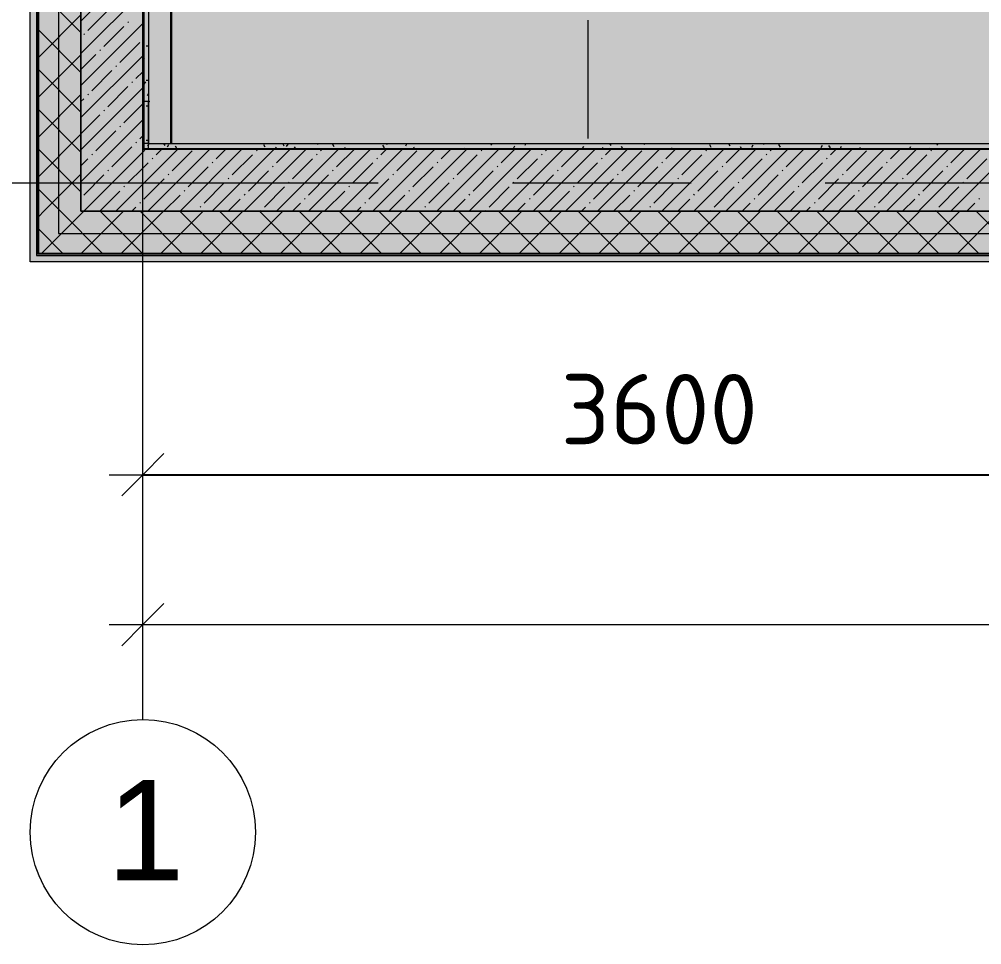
# Model space of a CAD drawing. Header units: millimetres. Extents: x -3817 to 677485, y -22715 to 103890.
# Drawn here: x -86 to 3333, y -795 to 2493 of the extents above; entities that cross this region are included whole.
import ezdxf

# ---------------------------------------------------------------- set-up
doc = ezdxf.new("R2010")
doc.units = ezdxf.units.MM
doc.layers.add('PDF _Геометрия', color=7, linetype='Continuous', true_color=0x1d1d1d)
doc.layers.add('PDF _Сплошная заливка', color=7, linetype='Continuous', true_color=0xffffff)
doc.layers.add('PDF _Текст', color=7, linetype='Continuous')
doc.styles.add('PDF ArialMT', font='arial.ttf')
doc.styles.add('PDF ISOCPEUR', font='isocpeur.ttf')

msp = doc.modelspace()

# ---------------------------------------------------------------- hatches: boundary and pattern name
at = {"layer": 'PDF _Сплошная заливка', "transparency": 33554559}
h = msp.add_hatch(color=256, dxfattribs=at)
h.paths.add_polyline_path([(-24.7, 1658.3), (-19.6, 1658.4), (-16.7, 1661.3), (-19.7, 1661.3)], flags=0)
h.paths.add_polyline_path([(-24.7, 1631.4), (133.3, 1631.4), (133.3, 1653.4), (-24.7, 1653.4), (-24.7, 5581.4), (-46.7, 5581.4), (-46.7, 1631.4)], flags=0)
h.paths.add_polyline_path([(-46.7, 7131.4), (-24.7, 7131.4), (-24.7, 7531.4), (-46.7, 7531.4), (-46.7, 7290.4)], flags=0)
h.paths.add_polyline_path([(-19.7, 17269.3), (-19.6, 17264.3), (-16.7, 17261.3), (-16.7, 17264.3)], flags=0)
h.paths.add_polyline_path([(-46.7, 9231.3), (-24.7, 9231.3), (-24.7, 17269.3), (133.3, 17269.3), (133.3, 17291.3), (-46.7, 17291.3), (-46.7, 10383.6)], flags=0)
h = msp.add_hatch(color=256, dxfattribs=at)
h.paths.add_polyline_path([(-24.7, 1658.3), (-19.7, 1661.3), (-19.7, 5581.4), (-24.7, 5581.4), (-24.7, 1661.3)], flags=0)
h.paths.add_polyline_path([(-24.7, 7131.4), (-19.7, 7131.4), (-19.7, 7531.4), (-24.7, 7531.4), (-24.7, 7290.4)], flags=0)
h.paths.add_polyline_path([(-19.7, 9231.3), (-19.7, 10431.3), (-24.7, 10431.3), (-24.7, 9231.3)], flags=0)
h.paths.add_polyline_path([(-24.7, 12731.3), (-19.7, 12731.3), (-19.7, 14131.3), (-24.7, 14131.3), (-24.7, 13033.5)], flags=0)
h.paths.add_polyline_path([(-19.7, 15031.3), (-19.7, 17269.3), (-24.7, 17269.3), (-24.7, 15031.3)], flags=0)
h = msp.add_hatch(color=256, dxfattribs=at)
h.paths.add_polyline_path([(-19.7, 1661.3), (-16.7, 1663.1), (-16.7, 5581.4), (-19.7, 5581.4), (-19.7, 1811.3)], flags=0)
h.paths.add_polyline_path([(-16.7, 7131.4), (-16.7, 7531.4), (-19.7, 7531.4), (-19.7, 7131.4)], flags=0)
h.paths.add_polyline_path([(-16.7, 9231.3), (-16.7, 10431.3), (-19.7, 10431.3), (-19.7, 9231.3)], flags=0)
h.paths.add_polyline_path([(-16.7, 12731.3), (-16.7, 14131.3), (-19.7, 14131.3), (-19.7, 12731.3)], flags=0)
h.paths.add_polyline_path([(-19.7, 15031.3), (-16.7, 15031.3), (-16.7, 17261.3), (-19.7, 17264.3), (-19.7, 15683.4)], flags=0)
h = msp.add_hatch(color=256, dxfattribs=at)
h.paths.add_polyline_path([(133.3, 1811.3), (133.3, 5581.4), (-16.7, 5581.4), (-16.7, 1811.3)], flags=0)
h.paths.add_polyline_path([(133.3, 7131.4), (133.3, 7531.4), (-16.7, 7531.4), (-16.7, 7131.4), (105.3, 7131.4)], flags=0)
h.paths.add_polyline_path([(-16.7, 9231.3), (133.3, 9231.3), (133.3, 10431.3), (-16.7, 10431.3), (-16.7, 9639.5)], flags=0)
h.paths.add_polyline_path([(-16.7, 12731.3), (133.3, 12731.3), (133.3, 14131.3), (-16.7, 14131.3), (-16.7, 13033.5)], flags=0)
h.paths.add_polyline_path([(89, 15031.3), (133.3, 15031.3), (132.7, 17261.3), (-16.7, 17261.3), (-16.7, 15031.3)], flags=0)
h = msp.add_hatch(color=256, dxfattribs=at)
h.paths.add_polyline_path([(353.3, 1811.3), (353.3, 5581.4), (133.3, 5581.4), (133.3, 1811.3)], flags=0)
h.paths.add_polyline_path([(133.3, 7131.4), (353.3, 7131.4), (353.3, 7531.4), (133.3, 7531.4), (133.3, 7290.4)], flags=0)
h.paths.add_polyline_path([(353.3, 9231.3), (353.3, 9811.3), (133.3, 9811.3), (133.3, 9231.3), (273.6, 9231.3)], flags=0)
h = msp.add_hatch(color=256, dxfattribs=at)
h.paths.add_polyline_path([(353.3, 2200.9), (373.3, 2200.9), (373.3, 5581.4), (353.3, 5581.4), (353.3, 2963.9)], flags=0)
h.paths.add_polyline_path([(373.3, 7131.4), (373.3, 7311.3), (353.3, 7311.3), (353.3, 7131.4)], flags=0)
h = msp.add_hatch(color=256, dxfattribs=at)
h.paths.add_polyline_path([(374.3, 2052.3), (3378.3, 2052.3), (3378.3, 2446.4), (3733.3, 2446.4), (3733.3, 3531.3), (3678.3, 3531.3), (3677.6, 3306.2), (3675.6, 3301.3), (3663.4, 3292), (3649.6, 3294), (3644.1, 3297.2), (3638.3, 3311.3), (3638.3, 3531.3), (2613.5, 3531.3), (2612.8, 3261), (1493.5, 3261.7), (1493.5, 3531.3), (374.3, 3531.3), (374.3, 2200.9)], flags=0)
h.paths.add_polyline_path([(3453.3, 2052.3), (3733.3, 2052.3), (3733.3, 2371.3), (3453.3, 2371.3), (3453.3, 2200.9)], flags=0)
h.paths.add_polyline_path([(1893.5, 3301), (2573.5, 3301), (2573.5, 3531.3), (2199.3, 3531.3), (2198.3, 3510.4), (1907.3, 3511.3), (1907.3, 3531.3), (1533.5, 3531.3), (1533.5, 3301), (1665.3, 3301)], flags=0)
for points in [[(353.3, 2031.3), (373.3, 2051.3), (373.3, 2200.9), (353.3, 2200.9), (353.3, 2051.3)], [(3753.3, 2031.3), (3732.6, 2051.3), (373.3, 2050.4), (353.3, 2031.3), (3740.9, 2031.3)], [(3973.3, 1811.3), (3973.3, 2031.3), (353.3, 2031.2), (353.3, 1811.3), (1230.3, 1811.3)], [(16753.3, 1631.4), (39003.3, 1631.4), (39003.3, 1653.4), (133.3, 1653.4), (133.3, 1631.4), (16175.8, 1631.4)]]:
    msp.add_hatch(color=256, dxfattribs=at).paths.add_polyline_path(points)
h = msp.add_hatch(color=256, dxfattribs=at)
h.paths.add_polyline_path([(30453.3, 1661.3), (30453.3, 1811.3), (29453, 1811.3), (29453, 1661.3)], flags=0)
h.paths.add_polyline_path([(36213.3, 1661.3), (37333.3, 1661.3), (37333.3, 1811.3), (36213.3, 1811.3), (36213.3, 1721.1)], flags=0)
h.paths.add_polyline_path([(38233.3, 1661.3), (39003.3, 1661.3), (39003.3, 1811.3), (38233.3, 1811.3), (38233.3, 1726.1)], flags=0)
h.paths.add_polyline_path([(25686.6, 1661.3), (26653.3, 1661.3), (26653.3, 1811.3), (25678.3, 1811.3), (25678.3, 1661.3)], flags=0)
h.paths.add_polyline_path([(28553, 1661.3), (28553, 1811.3), (27553.3, 1811.3), (27553.3, 1661.3), (28404, 1661.3)], flags=0)
h.paths.add_polyline_path([(1230.3, 1661.3), (3973.3, 1661.3), (3973.3, 1811.3), (-16.7, 1811.3), (-16.7, 1661.3), (353.3, 1661.3)], flags=0)
h.paths.add_polyline_path([(12253.3, 1661.3), (13003.3, 1663.4), (13003.3, 1811.3), (12253.3, 1811.3), (12253.3, 1661.5)], flags=0)
h.paths.add_polyline_path([(15103.3, 1661.3), (15853.3, 1661.3), (15853.3, 1811.3), (15103.3, 1811.3), (15103.3, 1668.6)], flags=0)
h.paths.add_polyline_path([(16753.3, 1661.3), (17503.3, 1661.3), (17503.3, 1811.3), (16753.3, 1811.3), (16753.3, 1672.7)], flags=0)
h.paths.add_polyline_path([(19603.3, 1661.3), (20953.3, 1661.3), (20953.3, 1811.3), (19603.3, 1811.3), (19603.3, 1679.8)], flags=0)
h.paths.add_polyline_path([(33838.7, 1661.3), (34113.3, 1661.3), (34113.3, 1811.3), (33253.3, 1811.3), (33253.3, 1661.3)], flags=0)
h.paths.add_polyline_path([(21853.3, 1661.3), (22878.3, 1661.3), (22878.3, 1811.3), (21853.3, 1811.3), (21853.3, 1685.4)], flags=0)
h.paths.add_polyline_path([(9403, 1661.3), (10153.3, 1661.3), (10153.3, 1811.3), (9403, 1811.3), (9403, 1793.3)], flags=0)
h.paths.add_polyline_path([(8503, 1661.3), (8503, 1811.3), (7073.3, 1811.3), (7073.3, 1661.3), (7903.3, 1661.3)], flags=0)
h = msp.add_hatch(color=256, dxfattribs=at)
h.paths.add_polyline_path([(33838.7, 1653.4), (34113.3, 1653.4), (34113.3, 1658.3), (33253.3, 1658.3), (33253.3, 1653.4)], flags=0)
h.paths.add_polyline_path([(36213.3, 1653.4), (37333.3, 1653.4), (37333.3, 1658.3), (36213.3, 1658.3)], flags=0)
h.paths.add_polyline_path([(38233.3, 1653.4), (39003.3, 1653.4), (39003.3, 1658.3), (38233.3, 1658.3)], flags=0)
h.paths.add_polyline_path([(29453, 1653.4), (30453.3, 1653.4), (30453.3, 1658.3), (29453, 1658.3)], flags=0)
h.paths.add_polyline_path([(28404, 1653.4), (28553, 1653.4), (28553, 1658.3), (27553.3, 1658.3), (27553.3, 1653.4)], flags=0)
h.paths.add_polyline_path([(25686.6, 1653.4), (26653.3, 1653.4), (26653.3, 1658.3), (25678.3, 1658.3), (25678.3, 1653.4)], flags=0)
h.paths.add_polyline_path([(16753.3, 1653.4), (17503.3, 1653.4), (17503.3, 1658.3), (16753.3, 1658.3)], flags=0)
h.paths.add_polyline_path([(12253.3, 1653.4), (13003.3, 1653.4), (13003.3, 1658.3), (12253.3, 1658.3)], flags=0)
h.paths.add_polyline_path([(15103.3, 1653.4), (15853.3, 1653.4), (15853.3, 1658.3), (15103.3, 1658.3)], flags=0)
h.paths.add_polyline_path([(20953.3, 1653.4), (20953.3, 1658.3), (19603.3, 1658.3), (19603.3, 1653.4), (20251.9, 1653.4)], flags=0)
h.paths.add_polyline_path([(21853.3, 1653.4), (22878.3, 1653.4), (22878.3, 1658.3), (21853.3, 1658.3)], flags=0)
h.paths.add_polyline_path([(7903.3, 1653.4), (8503, 1653.4), (8503, 1658.3), (7073.3, 1658.3), (7073.3, 1653.4)], flags=0)
h.paths.add_polyline_path([(3973.3, 1653.4), (3973.3, 1658.3), (-24.7, 1658.3), (-24.7, 1653.4), (3753.3, 1653.4)], flags=0)
h.paths.add_polyline_path([(9403, 1653.4), (10153.3, 1653.4), (10153.3, 1658.3), (9403, 1658.3), (9403, 1654.4)], flags=0)
h = msp.add_hatch(color=256, dxfattribs=at)
h.paths.add_polyline_path([(36556.1, 1658.3), (37333.3, 1658.3), (37333.3, 1661.3), (36213.3, 1661.3), (36213.3, 1658.3)], flags=0)
h.paths.add_polyline_path([(25686.6, 1658.3), (26653.3, 1658.3), (26653.3, 1661.3), (25678.3, 1661.3), (25678.3, 1658.3)], flags=0)
h.paths.add_polyline_path([(39003.3, 1658.3), (39003.3, 1661.3), (38233.3, 1661.3), (38233.3, 1658.3)], flags=0)
h.paths.add_polyline_path([(15103.3, 1658.3), (15853.3, 1658.3), (15853.3, 1661.3), (15103.3, 1661.3)], flags=0)
h.paths.add_polyline_path([(16753.3, 1658.3), (17503.3, 1658.3), (17503.3, 1661.3), (16753.3, 1661.3)], flags=0)
h.paths.add_polyline_path([(33853, 1658.3), (34113.3, 1658.3), (34113.3, 1661.3), (33253.3, 1661.3), (33253.3, 1658.3), (33838.7, 1658.3)], flags=0)
h.paths.add_polyline_path([(7903.3, 1658.3), (8503, 1658.3), (8503, 1661.3), (7073.3, 1661.3), (7073.3, 1658.3)], flags=0)
h.paths.add_polyline_path([(21853.3, 1658.3), (22878.3, 1658.3), (22878.3, 1661.3), (21853.3, 1661.3)], flags=0)
h.paths.add_polyline_path([(29453, 1658.3), (30453.3, 1658.3), (30453.3, 1661.3), (29453, 1661.3)], flags=0)
h.paths.add_polyline_path([(20251.9, 1658.3), (20953.3, 1658.3), (20953.3, 1661.3), (19603.3, 1661.3), (19603.3, 1658.3)], flags=0)
h.paths.add_polyline_path([(27553.3, 1658.3), (28553, 1658.3), (28553, 1661.3), (27553.3, 1661.3)], flags=0)
h.paths.add_polyline_path([(12253.3, 1658.3), (13003.3, 1658.3), (13003.3, 1661.3), (12253.3, 1661.3)], flags=0)
h.paths.add_polyline_path([(-16.7, 1658.3), (3973.3, 1658.3), (3973.3, 1661.3), (-16.7, 1661.3), (-19.7, 1658.3)], flags=0)
h.paths.add_polyline_path([(9403, 1658.3), (10153.3, 1658.3), (10153.3, 1661.3), (9403, 1661.3)], flags=0)

# ---------------------------------------------------------------- linework, layer by layer
msp.add_lwpolyline([(357.3, 9609.7), (3753.3, 9609.7), (3753.3, 2031.3), (357.3, 2031.3)], close=True)
msp.add_lwpolyline([(353.3, 874.9), (3953.3, 874.9)])
at = {"layer": 'PDF _Геометрия', "color": 9, "lineweight": 9, "true_color": 0xc0c0c0}
for points in [[(3733.3, 9570.4), (3733.3, 2200.9), (3753.3, 2200.9), (3753.3, 2031.3), (353.3, 2031.3), (373.3, 2031.3), (373.3, 2200.9), (353.3, 2200.9), (353.3, 5581.4), (133.3, 5581.4), (-24.7, 5581.4), (-24.7, 1811.3), (-24.7, 1658.3), (-24.7, 1653.4), (3973.3, 1653.4), (3973.3, 1811.3), (133.3, 1811.3), (353.3, 1811.3), (3973.3, 1811.3), (3973.3, 2031.3), (3973.3, 9811.3)], [(3378.3, 2052.3), (3378.3, 2200.9), (3378.3, 2371.3), (3378.3, 2433.8), (3378.3, 2446.4), (3753.3, 2446.4), (3753.3, 9591.3), (3733.3, 9591.3), (3753.3, 9591.3), (3753.3, 2200.9), (3753.3, 2051.3), (3753.3, 2031.3), (373.3, 2031.3), (353.3, 2031.3), (353.3, 2200.9), (353.3, 5581.4), (373.3, 5581.4), (373.3, 2200.9), (373.3, 2051.3)], [(39273.4, 1631.4), (133.3, 1631.4), (-46.7, 1631.4), (-46.7, 5581.4), (-24.7, 5581.4)], [(374.3, 2051.3), (353.3, 2051.3), (353.3, 2031.3), (353.3, 2200.9), (353.3, 2031.3), (3753.3, 2031.3), (3753.3, 2200.9), (3753.3, 2371.3), (3453.3, 2371.3), (3453.3, 2200.9), (3453.3, 2052.3)]]:
    msp.add_lwpolyline(points, dxfattribs=at)
at = {"layer": 'PDF _Геометрия', "color": 231, "lineweight": 30, "true_color": 0xff80c0}
msp.add_lwpolyline([(453.3, 9471.3), (453.3, 2051.3)], dxfattribs=at)
at = {"layer": 'PDF _Геометрия', "color": 7, "lineweight": 9}
for points in [[(3973.3, 1658.3), (-19.7, 1658.3), (-19.7, 1661.3), (-19.7, 1811.3), (-19.7, 5581.4)], [(3973.3, 1661.3), (-16.7, 1661.3), (-16.7, 1811.3), (-16.7, 5581.4)], [(54.3, 5581.4), (54.3, 1732.3), (3973.3, 1732.3)], [(1934.6, 2069.6), (1934.6, 2489.2)], [(374.3, 2051.3), (3733.3, 2051.3)], [(233.3, 874.9), (3953.3, 874.9), (8253.3, 874.9), (12753.3, 874.9), (14253.3, 874.9), (17253.3, 874.9), (18753.3, 874.9), (22453.3, 874.9), (26153.3, 874.9), (29853.3, 874.9), (33553.3, 874.9), (38553.3, 874.9), (39003.3, 874.9), (39003.3, 994.9)], [(353.3, 680.9), (353.3, 874.9), (353.3, 994.9)], [(353.3, 148.6), (353.3, 342.6), (353.3, 462.6)], [(233.3, 342.6), (39123.3, 342.6)]]:
    msp.add_lwpolyline(points, dxfattribs=at)
msp.add_lwpolyline([(133.3, 1811.3), (133.3, 5581.4)], close=True, dxfattribs=at)
at = {"layer": 'PDF _Геометрия', "color": 253, "lineweight": 9, "true_color": 0xaaaaaa}
for points in [[(353.3, 5.1), (353.3, 2505.1), (353.3, 4679.5)], [(-3017, 1911.3), (-517, 1911.3), (1189.4, 1911.3)], [(1665.6, 1911.3), (2300.6, 1911.3)], [(2776.9, 1911.3), (4364.4, 1911.3)]]:
    msp.add_lwpolyline(points, dxfattribs=at)
at = {"layer": 'PDF _Геометрия', "lineweight": 9}
for points in [[(133.3, 2485.6), (353.3, 2705.6)], [(133.3, 2445.6), (-16.7, 2595.6)], [(133.3, 2371.6), (353.3, 2591.6)], [(-16.7, 2358.5), (133.3, 2508.5)], [(157.7, 2453.1), (229, 2524.4)], [(133.3, 2257.5), (353.3, 2477.5)], [(214.8, 2396.1), (286, 2467.3)], [(300.3, 2481.6), (302.7, 2484)], [(133.3, 2304.2), (-16.7, 2454.2)], [(143.5, 2438.8), (145.8, 2441.2)], [(271.8, 2339), (343.1, 2410.3)], [(-16.7, 2217), (133.3, 2367)], [(133.3, 2314.6), (186.2, 2367.5)], [(133.3, 2143.5), (353.3, 2363.5)], [(200.5, 2381.8), (202.9, 2384.2)], [(257.5, 2324.8), (259.9, 2327.1)], [(133.3, 2162.8), (-16.7, 2312.8)], [(172, 2239.2), (243.3, 2310.5)], [(328.8, 2282), (353.3, 2306.5)], [(314.5, 2267.8), (316.9, 2270.1)], [(-16.7, 2075.6), (133.3, 2225.6)], [(133.3, 2029.4), (353.3, 2249.4)], [(157.7, 2225), (160.1, 2227.4)], [(229, 2182.2), (300.3, 2253.5)], [(133.3, 2200.5), (143.5, 2210.7)], [(286, 2125.2), (353.3, 2192.4)], [(133.3, 2021.3), (-16.7, 2171.3)], [(133.3, 2086.5), (200.5, 2153.7)], [(214.8, 2168), (217.1, 2170.3)], [(133.3, 1915.4), (353.3, 2135.4)], [(186.2, 2025.4), (257.5, 2096.7)], [(271.8, 2110.9), (274.1, 2113.3)], [(-16.7, 1934.2), (133.3, 2084.2)], [(328.8, 2053.9), (331.2, 2056.3)], [(343.1, 2068.2), (353.3, 2078.4)], [(133.3, 1879.9), (-16.7, 2029.9)], [(-6.7, 1661.3), (143.3, 1811.3), (353.3, 2021.3), (363.3, 2031.3)], [(243.3, 1968.4), (314.5, 2039.7)], [(257.3, 1811.3), (353.3, 1907.3), (477.3, 2031.3)], [(371.4, 1811.3), (591.4, 2031.3)], [(400.1, 2011.1), (420.3, 2031.3)], [(457.1, 1954.1), (528.4, 2025.4)], [(485.4, 1811.3), (705.4, 2031.3)], [(599.5, 1811.3), (819.5, 2031.3)], [(613.9, 1996.9), (648.4, 2031.3)], [(713.5, 1811.3), (933.5, 2031.3)], [(756.5, 2025.4), (758.9, 2027.8)], [(827.6, 1811.3), (1047.6, 2031.3)], [(827.8, 1982.6), (876.5, 2031.3)], [(941.6, 1811.3), (1161.6, 2031.3)], [(984.6, 2025.4), (990.5, 2031.3)], [(1041.6, 1968.4), (1104.6, 2031.3)], [(1055.7, 1811.3), (1275.7, 2031.3)], [(1169.7, 1811.3), (1389.7, 2031.3)], [(1198.4, 2011.1), (1218.6, 2031.3)], [(1255.5, 1954.1), (1326.7, 2025.4)], [(1283.8, 1811.3), (1503.8, 2031.3)], [(1397.8, 1811.3), (1617.8, 2031.3)], [(1412.3, 1996.9), (1446.7, 2031.3)], [(1511.9, 1811.3), (1731.9, 2031.3)], [(1554.8, 2025.4), (1557.2, 2027.8)], [(1625.9, 1811.3), (1845.9, 2031.3)], [(1626.1, 1982.6), (1674.8, 2031.3)], [(1740, 1811.3), (1960, 2031.3)], [(1782.9, 2025.4), (1788.9, 2031.3)], [(1840, 1968.4), (1902.9, 2031.3)], [(1854, 1811.3), (2074, 2031.3)], [(1968.1, 1811.3), (2188.1, 2031.3)], [(1996.8, 2011.1), (2017, 2031.3)], [(2053.8, 1954.1), (2125.1, 2025.4)], [(2082.1, 1811.3), (2302.1, 2031.3)], [(2196.1, 1811.3), (2416.2, 2031.3)], [(2210.6, 1996.9), (2245.1, 2031.3)], [(2310.2, 1811.3), (2530.2, 2031.3)], [(2353.2, 2025.4), (2355.5, 2027.8)], [(2424.2, 1811.3), (2644.2, 2031.3)], [(2424.5, 1982.6), (2473.2, 2031.3)], [(2538.3, 1811.3), (2758.3, 2031.3)], [(2581.3, 2025.4), (2587.2, 2031.3)], [(2638.3, 1968.4), (2701.3, 2031.3)], [(2652.3, 1811.3), (2872.3, 2031.3)], [(2766.4, 1811.3), (2986.4, 2031.3)], [(2795.1, 2011.1), (2815.3, 2031.3)], [(2852.1, 1954.1), (2923.4, 2025.4)], [(2880.4, 1811.3), (3100.4, 2031.3)], [(2994.5, 1811.3), (3214.5, 2031.3)], [(3009, 1996.9), (3043.4, 2031.3)], [(3108.5, 1811.3), (3328.5, 2031.3)], [(3151.5, 2025.4), (3153.9, 2027.8)], [(3222.6, 1811.3), (3442.6, 2031.3)], [(3222.8, 1982.6), (3271.5, 2031.3)], [(133.3, 1972.4), (157.7, 1996.9)], [(172, 2011.1), (174.4, 2013.5)], [(300.3, 1911.3), (353.3, 1964.3), (371.6, 1982.6)], [(385.8, 1996.9), (388.2, 1999.3)], [(599.7, 1982.6), (602, 1985)], [(670.9, 1939.9), (742.2, 2011.1)], [(884.8, 1925.6), (956.1, 1996.9)], [(970.3, 2011.1), (972.7, 2013.5)], [(1098.6, 1911.3), (1169.9, 1982.6)], [(1184.2, 1996.9), (1186.5, 1999.3)], [(1398, 1982.6), (1400.4, 1985)], [(1469.3, 1939.9), (1540.6, 2011.1)], [(1683.1, 1925.6), (1754.4, 1996.9)], [(1768.7, 2011.1), (1771, 2013.5)], [(1897, 1911.3), (1968.3, 1982.6)], [(1982.5, 1996.9), (1984.9, 1999.3)], [(2196.4, 1982.6), (2198.7, 1985)], [(2267.6, 1939.9), (2338.9, 2011.1)], [(2481.5, 1925.6), (2552.8, 1996.9)], [(2567, 2011.1), (2569.4, 2013.5)], [(2695.3, 1911.3), (2766.6, 1982.6)], [(2780.9, 1996.9), (2783.2, 1999.3)], [(2994.7, 1982.6), (2997.1, 1985)], [(3066, 1939.9), (3137.3, 2011.1)], [(3279.8, 1925.6), (3351.1, 1996.9)], [(229, 1954.1), (231.4, 1956.5)], [(514.1, 1897.1), (585.4, 1968.4)], [(728, 1882.8), (799.3, 1954.1)], [(813.5, 1968.4), (815.9, 1970.7)], [(1027.4, 1954.1), (1029.7, 1956.5)], [(1312.5, 1897.1), (1383.8, 1968.4)], [(1526.3, 1882.8), (1597.6, 1954.1)], [(1611.9, 1968.4), (1614.2, 1970.7)], [(1825.7, 1954.1), (1828.1, 1956.5)], [(2110.8, 1897.1), (2182.1, 1968.4)], [(2324.7, 1882.8), (2395.9, 1954.1)], [(2410.2, 1968.4), (2412.6, 1970.7)], [(2624, 1954.1), (2626.4, 1956.5)], [(2909.2, 1897.1), (2980.4, 1968.4)], [(3123, 1882.8), (3194.3, 1954.1)], [(3208.5, 1968.4), (3210.9, 1970.7)], [(-16.7, 1792.8), (1.8, 1811.3), (133.3, 1942.8)], [(143.5, 1868.6), (214.8, 1939.9)], [(357.3, 1854.3), (428.6, 1925.6)], [(442.9, 1939.9), (445.2, 1942.2)], [(656.7, 1925.6), (659.1, 1928)], [(941.8, 1868.6), (1013.1, 1939.9)], [(1155.7, 1854.3), (1226.9, 1925.6)], [(1241.2, 1939.9), (1243.6, 1942.2)], [(1455, 1925.6), (1457.4, 1928)], [(1740.2, 1868.6), (1811.4, 1939.9)], [(1954, 1854.3), (2025.3, 1925.6)], [(2039.5, 1939.9), (2041.9, 1942.2)], [(2253.4, 1925.6), (2255.8, 1928)], [(2538.5, 1868.6), (2609.8, 1939.9)], [(2752.3, 1854.3), (2823.6, 1925.6)], [(2837.9, 1939.9), (2840.3, 1942.2)], [(3051.7, 1925.6), (3054.1, 1928)], [(210.4, 1661.3), (60.4, 1811.3), (-16.7, 1888.5)], [(200.5, 1811.6), (271.8, 1882.8)], [(286, 1897.1), (288.4, 1899.5)], [(499.9, 1882.8), (502.2, 1885.2)], [(571.2, 1840.1), (642.4, 1911.3)], [(785, 1825.8), (856.3, 1897.1)], [(870.5, 1911.3), (872.9, 1913.7)], [(998.8, 1811.6), (1070.1, 1882.8)], [(1084.4, 1897.1), (1086.7, 1899.5)], [(1298.2, 1882.8), (1300.6, 1885.2)], [(1369.5, 1840.1), (1440.8, 1911.3)], [(1583.3, 1825.8), (1654.6, 1897.1)], [(1668.9, 1911.3), (1671.2, 1913.7)], [(1797.2, 1811.6), (1868.5, 1882.8)], [(1882.7, 1897.1), (1885.1, 1899.5)], [(2096.6, 1882.8), (2098.9, 1885.2)], [(2167.8, 1840.1), (2239.1, 1911.3)], [(2381.7, 1825.8), (2453, 1897.1)], [(2467.2, 1911.3), (2469.6, 1913.7)], [(2595.5, 1811.6), (2666.8, 1882.8)], [(2681.1, 1897.1), (2683.4, 1899.5)], [(2894.9, 1882.8), (2897.3, 1885.2)], [(2966.2, 1840.1), (3037.5, 1911.3)], [(3180, 1825.8), (3251.3, 1897.1)], [(3265.6, 1911.3), (3267.9, 1913.7)], [(428.4, 1811.3), (485.6, 1868.6)], [(656.5, 1811.3), (699.5, 1854.3)], [(713.7, 1868.6), (716.1, 1871)], [(927.6, 1854.3), (929.9, 1856.7)], [(1226.7, 1811.3), (1284, 1868.6)], [(1454.8, 1811.3), (1497.8, 1854.3)], [(1512.1, 1868.6), (1514.4, 1871)], [(1725.9, 1854.3), (1728.3, 1856.7)], [(2025.1, 1811.3), (2082.3, 1868.6)], [(2253.2, 1811.3), (2296.2, 1854.3)], [(2310.4, 1868.6), (2312.8, 1871)], [(2524.2, 1854.3), (2526.6, 1856.7)], [(2823.4, 1811.3), (2880.7, 1868.6)], [(3051.5, 1811.3), (3094.5, 1854.3)], [(3108.8, 1868.6), (3111.1, 1871)], [(3322.6, 1854.3), (3325, 1856.7)], [(314.3, 1811.3), (328.8, 1825.8)], [(343.1, 1840.1), (345.4, 1842.4)], [(556.9, 1825.8), (559.3, 1828.2)], [(770.7, 1811.6), (773.1, 1813.9)], [(884.6, 1811.3), (913.3, 1840.1)], [(1112.7, 1811.3), (1127.1, 1825.8)], [(1141.4, 1840.1), (1143.8, 1842.4)], [(1355.2, 1825.8), (1357.6, 1828.2)], [(1569.1, 1811.6), (1571.5, 1813.9)], [(1682.9, 1811.3), (1711.6, 1840.1)], [(1911, 1811.3), (1925.5, 1825.8)], [(1939.7, 1840.1), (1942.1, 1842.4)], [(2153.6, 1825.8), (2156, 1828.2)], [(2367.4, 1811.6), (2369.8, 1813.9)], [(2481.3, 1811.3), (2510, 1840.1)], [(2709.4, 1811.3), (2723.8, 1825.8)], [(2738.1, 1840.1), (2740.5, 1842.4)], [(2951.9, 1825.8), (2954.3, 1828.2)], [(3165.8, 1811.6), (3168.1, 1813.9)], [(3279.6, 1811.3), (3308.3, 1840.1)], [(134.7, 1661.3), (284.7, 1811.3)], [(351.8, 1661.3), (201.8, 1811.3)], [(276.1, 1661.3), (426.1, 1811.3)], [(493.3, 1661.3), (343.3, 1811.3)], [(417.5, 1661.3), (567.5, 1811.3)], [(634.7, 1661.3), (484.7, 1811.3)], [(542.4, 1811.3), (542.6, 1811.6)], [(559, 1661.3), (708.9, 1811.3)], [(776.1, 1661.3), (626.1, 1811.3)], [(700.4, 1661.3), (850.4, 1811.3)], [(917.5, 1661.3), (767.5, 1811.3)], [(841.8, 1661.3), (991.8, 1811.3)], [(1059, 1661.3), (908.9, 1811.3)], [(983.2, 1661.3), (1133.2, 1811.3)], [(1200.4, 1661.3), (1050.4, 1811.3)], [(1124.6, 1661.3), (1274.6, 1811.3)], [(1341.8, 1661.3), (1191.8, 1811.3)], [(1266.1, 1661.3), (1416.1, 1811.3)], [(1483.2, 1661.3), (1333.2, 1811.3)], [(1340.8, 1811.3), (1341, 1811.6)], [(1407.5, 1661.3), (1557.5, 1811.3)], [(1624.6, 1661.3), (1474.6, 1811.3)], [(1548.9, 1661.3), (1698.9, 1811.3)], [(1766.1, 1661.3), (1616.1, 1811.3)], [(1690.3, 1661.3), (1840.3, 1811.3)], [(1907.5, 1661.3), (1757.5, 1811.3)], [(1831.7, 1661.3), (1981.7, 1811.3)], [(2048.9, 1661.3), (1898.9, 1811.3)], [(1973.2, 1661.3), (2123.2, 1811.3)], [(2190.3, 1661.3), (2040.3, 1811.3)], [(2114.6, 1661.3), (2264.6, 1811.3)], [(2139.1, 1811.3), (2139.3, 1811.6)], [(2331.7, 1661.3), (2181.7, 1811.3)], [(2256, 1661.3), (2406, 1811.3)], [(2473.2, 1661.3), (2323.2, 1811.3)], [(2397.4, 1661.3), (2547.4, 1811.3)], [(2614.6, 1661.3), (2464.6, 1811.3)], [(2538.8, 1661.3), (2688.8, 1811.3)], [(2756, 1661.3), (2606, 1811.3)], [(2680.3, 1661.3), (2830.3, 1811.3)], [(2897.4, 1661.3), (2747.4, 1811.3)], [(2821.7, 1661.3), (2971.7, 1811.3)], [(3038.8, 1661.3), (2888.8, 1811.3)], [(2937.5, 1811.3), (2937.7, 1811.6)], [(2963.1, 1661.3), (3113.1, 1811.3)], [(3180.3, 1661.3), (3030.3, 1811.3)], [(3104.5, 1661.3), (3254.5, 1811.3)], [(3321.7, 1661.3), (3171.7, 1811.3)], [(3246, 1661.3), (3396, 1811.3)], [(3463.1, 1661.3), (3313.1, 1811.3)], [(69, 1661.3), (-16.7, 1747.1)]]:
    msp.add_lwpolyline(points, dxfattribs=at)
at = {"layer": 'PDF _Геометрия', "color": 253, "lineweight": 9, "true_color": 0x9b9b9b}
for points in [[(365.2, 2399), (373.3, 2399)], [(358.9, 2354.1), (353.9, 2362.8)], [(362.2, 2270.8), (357.2, 2262.1)], [(365.2, 2277.1), (373.3, 2277.1)], [(373.3, 2229.1), (368.3, 2220.5)], [(365.2, 2185.7), (373.3, 2185.7)], [(365.2, 2063.7), (373.3, 2063.7)], [(373.3, 2046.2), (371.3, 2042.8), (376.3, 2051.3)], [(432.1, 2044.4), (428.1, 2051.3)], [(745.9, 2049.6), (744.9, 2051.3)], [(855.6, 2042.5), (850.5, 2051.2)], [(974.6, 2051.3), (972.5, 2047.7)], [(1220.9, 2051.3), (1218.2, 2046.6)], [(1291.2, 2051.2), (1286.2, 2042.5)], [(1592.8, 2045.8), (1589.6, 2051.3)], [(1713.7, 2051.3), (1709.7, 2044.4)], [(1906.5, 2051), (1906.3, 2051.3)], [(2016.2, 2043.9), (2011.9, 2051.3)], [(2065.6, 2051.3), (2065.1, 2050.4)], [(2136, 2051.3), (2133.1, 2046.3)], [(2330, 2049.1), (2328.7, 2051.3)], [(2558.4, 2051.3), (2556.5, 2048.2)], [(2980.7, 2051.3), (2980, 2050.1)], [(3176.8, 2045.3), (3173.4, 2051.3)], [(426.1, 2033.3), (436.2, 2033.3)], [(444.4, 2047.4), (439.3, 2038.7)], [(473.8, 2033.3), (468.7, 2042)], [(517.6, 2033.3), (527.6, 2033.3)], [(578.5, 2033.3), (588.6, 2033.3)], [(730.9, 2033.3), (741, 2033.3)], [(787.5, 2038.4), (782.5, 2047.2)], [(826.2, 2038.2), (822.2, 2031.3)], [(822.4, 2033.3), (832.4, 2033.3)], [(867.8, 2049.3), (862.8, 2040.6)], [(897.2, 2031.4), (892.2, 2040.1)], [(913.8, 2033.3), (923.9, 2033.3)], [(1033.3, 2039.5), (1028.2, 2048.3)], [(1071.9, 2037.1), (1068.6, 2031.3)], [(1096.7, 2033.3), (1106.8, 2033.3)], [(1139.9, 2033), (1139, 2031.3)], [(1188.1, 2033.3), (1198.2, 2033.3)], [(1211, 2036.6), (1205.9, 2045.3)], [(1249.2, 2031.3), (1247.6, 2034.1)], [(1249.1, 2033.3), (1259.2, 2033.3)], [(1319.6, 2031.3), (1315.6, 2038.2)], [(1385.7, 2031.9), (1385.4, 2031.3)], [(1401.5, 2033.3), (1411.6, 2033.3)], [(1492.9, 2033.3), (1503, 2033.3)], [(1495.5, 2031.3), (1493.3, 2035.2)], [(1584.4, 2033.3), (1594.4, 2033.3)], [(1673, 2041.9), (1668, 2033.2)], [(1671.5, 2031.3), (1671, 2032.2)], [(1767.3, 2033.3), (1777.3, 2033.3)], [(1858.7, 2033.3), (1868.8, 2033.3)], [(1918.8, 2040.9), (1913.8, 2032.1)], [(1919.7, 2033.3), (1929.7, 2033.3)], [(1986.8, 2036.8), (1983.7, 2031.3)], [(2057.8, 2032.8), (2052.8, 2041.5)], [(2072.1, 2033.3), (2082.1, 2033.3)], [(2163.5, 2033.3), (2173.6, 2033.3)], [(2232.6, 2035.7), (2230.1, 2031.3)], [(2254.9, 2033.3), (2265, 2033.3)], [(2300.6, 2031.6), (2300.4, 2031.3)], [(2371.6, 2037.9), (2366.6, 2046.7)], [(2439.6, 2042), (2434.6, 2050.7)], [(2437.8, 2033.3), (2447.9, 2033.3)], [(2481, 2031.3), (2476.2, 2039.6)], [(2519.9, 2045.7), (2514.9, 2037)], [(2529.3, 2033.3), (2539.3, 2033.3)], [(2590.2, 2033.3), (2600.3, 2033.3)], [(2617.3, 2039), (2612.3, 2047.7)], [(2724, 2033.5), (2722.8, 2031.3)], [(2742.6, 2033.3), (2752.7, 2033.3)], [(2765.7, 2044.6), (2760.6, 2035.9)], [(2795, 2036), (2790, 2044.8)], [(2833.7, 2040.6), (2828.7, 2031.8)], [(2833, 2031.3), (2831.7, 2033.6)], [(2834.1, 2033.3), (2844.1, 2033.3)], [(2903.3, 2031.3), (2899.7, 2037.7)], [(2925.5, 2033.3), (2935.6, 2033.3)], [(3079.4, 2039.5), (3074.7, 2031.3)], [(3079.3, 2031.3), (3077.4, 2034.7)], [(3108.4, 2033.3), (3118.4, 2033.3)], [(3147.5, 2035.4), (3145.1, 2031.3)], [(3199.8, 2033.3), (3209.9, 2033.3)], [(3255.3, 2031.3), (3255.1, 2031.7)], [(3260.8, 2033.3), (3270.8, 2033.3)]]:
    msp.add_lwpolyline(points, dxfattribs=at)
at = {"layer": 'PDF _Геометрия', "color": 7, "lineweight": 35}
msp.add_lwpolyline([(373.3, 2200.9), (374.3, 2200.9), (373.3, 2200.9)], close=True, dxfattribs=at)
at = {"layer": 'PDF _Геометрия', "color": 7, "lineweight": 20}
for points in [[(428.3, 949.9), (353.3, 874.9), (278.3, 799.9)], [(428.3, 417.6), (353.3, 342.6), (278.3, 267.6)]]:
    msp.add_lwpolyline(points, dxfattribs=at)
at = {"layer": 'PDF _Геометрия', "color": 253, "lineweight": 20, "true_color": 0xaaaaaa}
msp.add_circle((353.3, -394.9), 400, dxfattribs=at)

# ---------------------------------------------------------------- texts
at = {"layer": 'PDF _Текст', "insert": (1837.2, 1107.6), "char_height": 250.11, "attachment_point": 4, "style": 'PDF ISOCPEUR'}
msp.add_mtext('3600', dxfattribs=at)
at = {"layer": 'PDF _Текст', "color": 9, "true_color": 0xbebebe, "insert": (225.3, -387.7), "char_height": 355.6, "attachment_point": 4, "style": 'PDF ArialMT'}
msp.add_mtext('1', dxfattribs=at)

doc.saveas('drawing.dxf')
